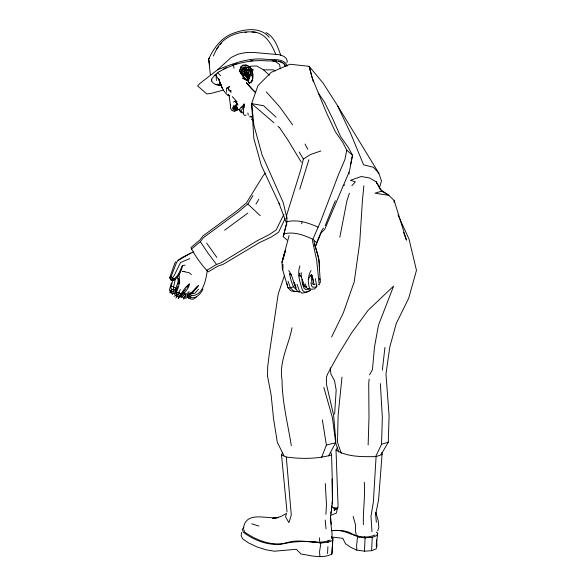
<?xml version="1.0" encoding="UTF-8"?>
<svg xmlns="http://www.w3.org/2000/svg" width="586" height="586" viewBox="0 0 586 586"><rect width="100%" height="100%" fill="white"/><g stroke="black" fill="none" stroke-linecap="round" stroke-linejoin="round"><path stroke-width="0.88" d="M248.896 76.62L248.801 71.514L247.959 69.815L246.31 69.932L244.64 70.869L244.318 74.393L248.376 78.399L247.856 79.762L246.179 76.458M364.294 482.366C365.268 496.518 362.983 510.56 363.357 524.668M230.415 104.791L230.503 108.227L231.712 110.41M183.11 292.531L179.99 297.102L180.517 296.355L180.334 294.113L179.257 292.824L177.492 292.641L176.965 292.055L176.137 292.443C179.118 286.935 180.459 280.482 178.789 274.314M243.424 110.263L244.098 104.103L241.278 107.487M174.445 293.974L176.379 293.733L180.173 295.681L178.869 296.919L178.291 298.633L179.177 297.278M319.517 541.156L319.553 537.86M286.437 224.328L286.481 221.662M282.972 264.44L282.862 270.417L287.909 287.719L290.92 290.781L294.238 291.616L296.604 291.528M375.707 456.45L381.552 444.313L382.328 417.276L380.358 383.618M368.133 444.994L368.99 417.723L368.726 383.544L369.143 379.179M381.061 454.714L388.284 442.166L389.082 415.467L385.962 374.073L389.815 346.883L396.261 323.487L408.698 298.193L416.47 270.344L409.006 239.044L398.011 214.945M243.959 107.963L244.098 104.103L241.593 110.454L241.996 112.607L243.564 113.061M319.355 270.322C320.469 261.261 317.209 252.639 314.36 244.208M226.504 92.236L226.687 88.186L229.646 86.647L226.687 88.186M331.705 537.018L342.788 538.322L345.513 543.727L350.714 547.331L356.801 550.122L364.477 551.184L365.085 537.78L372.235 537.318L376.761 535.597L377.699 533.187L376.271 532.183M364.477 551.184L371.619 550.693L372.235 537.318M376.263 546.489L376.571 539.845M311.767 274.666L311.51 280.093L312.228 283.47L313.327 284.547L314.748 284.444M187.981 296.011L187.11 296.523L185.784 295.652L185.257 294.004L183.916 293.132L182.305 293.571L181.374 295.007L181.858 296.523L183.25 297.534L183.638 299.058L184.627 298.421M241.989 69.734L242.025 68.987L241.454 71.294L242.567 72.811M381.962 452.18L382.065 454.465L376.087 456.626L373.37 502.004L371.004 516.193L371.978 531.766M327.537 553.492L327.911 546.635M241.688 532.469L241.132 535.575L242.458 538.637L248.325 542.775L256.844 546.877L265.978 549.785L274.351 551.214L296.318 549.28L300.984 554.012C311.063 555.557 322.249 559 331.896 554.056L332.885 538.029L331.302 537.106M332.885 538.029L331.896 554.056M325.897 514.31L326.475 504.443L325.281 483.531M252.852 78.539L253.064 75.125L252.156 70.122L249.768 67.5M394.063 202.302L394.173 200.551L388.892 195.365L380.168 189.329L376.249 181.828L369.502 177.954L361.24 176.511L350.435 180.312L355.35 181.799L351.82 185.777M334.613 414.134L336.181 390.1L334.518 380.636L330.958 374.154L330.196 367.832M382.065 454.465L378.549 500.056L375.626 514.369L376.351 522.346M248.164 77.052L248.376 78.399L249.057 76.532L248.925 74.634L247.109 72.496L247.058 70.979L247.959 69.815L246.061 71.697L246.135 75.191L247.182 76.671L248.164 77.052L248.962 76.165L246.34 73.572L246.061 71.697M187.439 296.545L187.557 294.67L189.168 294.377M249.87 117.251L249.973 116.153L251.753 116.834L252.236 118.277M287.059 240.055L283.258 236.685L286.95 221.735L286.627 215.311L300.904 169.31L303.38 159.121L310.521 154.477L320.93 150.946M331.354 510.003L331.815 505.791M331.998 504.107L332.46 499.902L332.057 478.909M377.699 533.187L376.769 541.486L376.945 546.298L376.153 548.884L371.619 550.693M239.681 109.194L240.026 111.091L239.681 109.194L241.212 106.967M382.35 370.088L384.943 347.41M341.968 377.15L338.107 415.415L337.507 442.262L341.257 453.396M375.626 514.369L375.846 512.508L378.226 520.764L378.82 527.459L377.706 530.916M243.542 76.458L240.597 73.155L239.637 70.855L240.48 71.206L241.322 72.686L245.651 75.44L247.109 72.496M243.454 528.213C245.688 510.67 266.681 519.181 278.152 517.614L272.578 518.478L280.452 516.684L286.547 513.417L285.521 516.874L288.949 522.646L291.279 514.977L286.298 457.036L281.514 455.007L282.591 452.736M185.169 265.209L182.48 265.458C181.492 271.135 178.73 277.215 173.646 280.379L171.046 279.969L169.662 277.779L174.716 263.466L175.851 261.774M246.186 67.515L243.227 68.335L242.252 69.902L243.315 68.43L245.952 67.463L248.808 67.881L245.578 66.723L243 67.295L241.615 69.075L241.454 71.294L242.421 71.346M243.644 110.922L243.307 113.391L243.82 114.614L244.853 115.42L246.105 115.156M248.376 78.399L244.318 74.393L244.574 72.481M220.966 85.541C217.413 85.417 213.399 84.34 211.605 80.985L211.956 78.517L214.857 75.147M248.215 67.624L249.768 70.283L250.412 73.301L250.354 75.279L248.464 80.722L248.684 82.091L249.614 83.205L251.248 82.26L252.764 80.348L252.383 79.711C252.368 75.22 252.236 70.32 249.46 66.562L246.23 65.105L242.86 65.412L246.442 65.017M331.595 538.475L332.137 534.813L330.321 518.485L332.445 502.517L332.335 481.48L331.573 454.956L330.9 452.524M332.65 540.446L328.153 542.255L320.894 542.988L319.553 551.77L319.905 556.7M330.826 513.365L331.09 511.688M327.801 542.577L328.087 540.863M243.578 107.223L244.098 104.103M172.789 279.698L170.812 287.975L172.079 289.543L173.852 289.411L175.192 290.326L175.397 291.982L174.342 294.135M207.327 270.3C205.964 279.229 203.291 296.208 191.329 295.578L188.985 293.733L187.557 294.67C192.919 301.9 200.434 295 202.983 289.059M175.295 279.288L173.28 288.092L173.852 289.411L173.441 291.44L172.269 294.355L171.888 293.337M339.836 237.198L346.963 200.646L349.403 193.182M170.431 278.672L171.046 279.969L174.379 275.156L180.51 262.491L189.732 258.638M318.352 93.057L326.57 112.981L335.258 131.535L342.781 142.413L346.765 150.192L344.883 159.663L338.855 173.742L320.718 221.164L312.865 239.271L316.572 242.699L316.044 245.322L321.003 233.067L324.725 229.324L349.446 171.229L352.501 155.246L348.274 147.408L340.634 136.626L332.423 118.16L324.563 102.25L318.352 93.057L312.074 77.572L309.152 66.321L290.011 64.248L271.186 72.334L257.906 85.732L251.643 103.634L253.826 138.457L261.312 165.391L278.943 203.166L286.854 224.182M350.487 165.142L352.501 155.246L346.765 150.192M174.137 296.282L176.027 295.447L176.379 293.733L177.492 292.641M248.361 72.217L246.845 77.044M316.689 285.118L316.85 286.371L314.587 288.942L310.998 289.301L309.503 288.063C307.54 282.371 307.936 275.742 311.049 270.534M180.305 294.787L185.616 287.33L189.359 283.961C189.153 287.448 185.586 291.799 183.916 293.132M285.572 250.251L282.005 262.279L282.401 269.956M252.713 79.132L251.269 81.915M170.196 290.151L169.881 292.868L171.295 292.626L172.811 293.52L174.408 293.418M299.907 265.927C296.97 273.948 300.091 282.599 302.523 290.37L304.72 292.246L309.708 291.03L310.587 289.975L309.459 290.583M289.096 235.557L282.005 262.279L285.514 250.434M299.058 276.16L299.798 273.266M283.258 236.685L284.4 232.261M284.855 230.488L286.21 225.207M234.18 108.981L235.543 105.531L235.169 108.586L236.136 107.714L236.187 105.795M286.913 62.563L287.345 61.032L286.32 58.527L283.99 56.381L279.676 54.769L254.844 52.557L245.981 52.542L238.128 54.11L231.118 57.501L217.56 69.778L199.929 83.424L197.592 85.908L206.843 93.958L211.15 93.372L223.684 90.024M292.018 327.728C288.861 344.861 278.797 362.082 282.034 379.831C282.144 402.033 287.851 423.795 291.301 445.631M177.382 276.387L178.261 281.134L175.192 290.326M301.578 223.786L302.061 222.138M236.546 108.425L236.964 107.018L235.916 105.495L236.546 108.425L233.799 110.219L233.169 109.626L233.99 107.07L236.041 104.572L237.835 104.857L236.195 101.81L235.118 101.048L233.558 102.045M379.442 187.798L381.493 180.979L378.878 173.28L337.39 105.399L323.194 83.241L309.152 66.321L313.356 81.93M182.48 265.458C180.085 270.073 178.789 275.72 174.152 278.731L173.646 280.379L171.053 279.925M299.754 189.205L308.859 159.758M282.701 259.144L283.228 257.43M171.368 282.987L169.53 289.682L170.138 290.795L175.851 292.26L177.683 286.202M170.123 278.05L169.662 277.779L171.046 276.724L176.525 262.587L177.785 260.741L190.86 253.079L193.893 252.002M284.51 275.339L278.211 293.982L269.282 353.9L267.707 366.668L267.487 375.846L271.179 395.338L273.523 418.602L277.317 442.291L283.939 455.703M239.637 70.855L241.073 66.716L243.044 65.039L240.663 67.764L241.073 66.716M248.896 74.21L249.343 77.125L247.856 79.762L249.511 76.817M239.484 71.111L240.538 68.152M243.227 68.335L244.391 70.203L244.611 69.595L246.552 68.73L244.64 70.869L245.651 75.44M283.485 256.734L284.496 253.943M283.536 256.624L284.452 254.199M321.524 457.681L326.395 445.023L322.359 419.898M234.473 106.93L233.873 108.483L234.869 106.703L235.931 106.169L236.964 107.018L237.667 109.055M325.193 225.698L335.331 200.698M191.329 295.578L189.769 298.164L188.084 297.607L187.432 296.296M232.254 108.615L234.07 105.15M316.572 242.699L321.765 230.518L323.479 228.108M285.023 218.776L278.54 232.305L271.303 236.993L259.554 242.567L222.922 264.476L218.124 266.007L208.191 271.897C201.438 264.689 195.299 256.419 190.897 247.592L199.738 240.143L202.763 236.121L237.279 210.601L246.457 202.859L263.378 175.412L265.143 173.383M331.654 336.95L343.433 312.609L354.215 281.837L359.723 242.663L362.419 200.456L363.877 185.762M283.822 214.425L276.094 230.02L269.062 234.766L257.569 240.531L221.083 262.77L216.527 264.447L206.587 270.468M213.289 56.022L216.644 49.18L218.754 46.565M175.368 291.887L177.023 288.715M177.983 284.43L178.723 283.031M328.548 455.937L335.668 442.782L335.785 440.482L333.588 415.086L326.431 384.204L326.409 377.289L327.567 374.066L338.679 353.893L351.563 332.936L368.037 310.39L393.616 286.071L378.424 325.347L374.461 347.278L372.44 369.707L369.561 374.813M248.977 77.799L249.343 77.125M249.197 77.857L249.848 76.693M178.884 292.238L180.407 289.565M172.079 289.543L171.266 290.949L171.295 292.626M316.872 285.03L316.601 285.485L315.356 278.628M244.032 71.353L243.505 72.232L244.802 71.236L243.036 70.869L242.619 69.749L243.424 68.437L242.252 69.902M255.965 204.053L258.829 199.277M191.366 249.079L200.346 241.688L203.305 237.762L238.246 212.029L247.819 204.023L253.005 195.548M331.266 515.131L336.313 513.116L338.063 506.121L336.02 450.026L337.631 447.499M185.11 290.07L186.011 288.708M250.845 82.018L252.383 79.711M216.798 48.946C224.116 35.16 241.469 30.113 256.119 32.318M308.295 279.163L311.107 275.12M209.627 57.677L208.704 58.988L210.337 74.708M182.957 292.78L184.744 290.312M194.984 289.455L198.639 285.294L192.867 292.407L189.578 292.993L188.985 293.733M187.696 286.239L188.831 286.415L186.7 287.382L189.359 283.961M185.784 295.652L184.81 296.955L183.25 297.534M182.781 293.352L183.762 292.114M220.329 44.595L221.383 43.291M198.486 289.184L194.97 293.198L190.164 294.201L188.084 297.607L188.677 298.428M243.901 527.319L242.245 529.363L243.476 532.359C254.046 540.321 267.568 545.449 280.921 544.321C294.026 541.01 307.577 540.797 320.894 542.988M196.911 286.781L190.692 293.549M180.547 294.458L180.869 294.091L180.334 294.113M188.992 291.616L186.326 294.304L185.96 293.813L185.257 294.004L181.858 296.523L181.345 297.227L181.733 297.651M191.512 293.557L193.094 291.813M229.815 95.232L229.214 95.884L228.247 94.126L229.199 96.28L230.445 105.304M251.753 116.834L252.808 115.779M249.028 78.605L247.856 79.762L248.801 78.832M214.249 75.594L219.574 71.265M196.273 297.087L193.387 299.16L190.633 299.116L189.769 298.164M316.85 286.371L316.235 286.913L312.931 287.257L311.664 286.115L310.902 282.62M187.93 296.86L185.821 298.391L181.953 293.227M309.987 275.933L311.584 274.556L313.854 283.683L314.184 284.356L315.07 284.115M247.856 213.092L224.57 230.247M235.36 110.505L236.158 109.875M235.338 110.38L235.946 109.926M179.177 282.796L179.748 282.379L178.261 281.134L179.748 282.379M178.862 292.722L179.25 292.436L178.4 294.604L175.881 298.098M296.223 289.491L293.425 286.803L291.132 280.753L289.565 273.962L290.246 273.464M308.749 291.066L307.335 292.048L301.951 293.212L299.497 291.132L297.036 284.261M337.814 507.696L333.991 510.318L337.148 508.575M242.619 69.749L243.52 68.665L245.322 67.91L246.362 68.071M178.012 260.235L182.202 257.474L190.86 253.079M249.35 67.038L250.874 66.123L256.866 66.057L263.561 69.866L269.37 75.242M237.367 109.501L234.451 111.274L238.707 109.304L237.242 109.157M219.633 71.543C233.213 63.581 248.991 59.926 264.696 60.717C271.486 61.64 282.21 58.827 286.063 66.211M223.215 69.177L226.145 67.632M319.641 282.95L320.381 282.569L318.725 258.946L313.95 241.08M233.99 107.07L235.931 106.169M343.118 185.623L344.788 184.912M236.444 110.256L237.997 109.626M330.292 540.072C316.44 545.639 301.175 537.838 286.92 542.717C272.292 546.577 256.639 540.512 244.714 532.117L243.703 529.524M374.915 535.011C367.671 538.3 358.844 537.296 351.864 533.751C345.923 529.964 338.679 530.528 331.947 530.623M217.56 69.778C232.664 63.742 248.134 57.516 264.784 59.208C272.036 60.212 284.012 57.428 287.367 66.05M293.425 286.803L290.422 287.858L287.909 287.719M232.649 65.031L236.912 63.603M381.552 444.313L388.284 442.166M381.713 191.153L374.974 193.168L388.892 195.365L381.713 191.153L376.249 181.828L376.805 183.477M249.167 66.841L249.783 66.57M309.576 288.656L305.855 289.609L304.009 288.173L302.273 282.979M306.478 286.715L305.203 287.052L303.592 286.019L302.098 281.969M331.573 454.956C316.909 459.109 301.314 459.021 286.298 457.036M358.573 537.252L360.082 536.879M326.395 445.023L335.668 442.782L332.452 417.803L323.846 387.397M303.277 286.158L304.574 285.851M283.543 234.012C293.476 231.199 303.885 235.074 312.865 239.271M244.384 70.261L244.003 69.236L246.552 68.73M337.888 507.864L333.727 508.648L335.448 508.743M286.95 221.735C297.505 219.149 308.441 222.827 318.037 227.148M237.059 109.56L238.385 109.37M215.282 84.421L221.2 84.318M181.374 295.007L180.649 295.08L180.971 295.417M244.318 74.393L240.597 73.155L242.545 74.547L244.318 74.393L246.457 76.451M244.904 32.472L246.684 32.318M250.398 60.863L252.976 60.68M299.153 291.586L296.86 291.703L293.542 290.92L290.422 287.858L288.019 281.17M234.818 101.517L236.195 101.81L236.568 103.326L237.835 104.857M376.087 456.626C362.683 456.677 347.806 457.344 336.02 450.026M309.54 289.059L308.295 289.074L306.625 287.748L305.321 283.976M263.561 69.866L273.303 69.837L275.435 70.979M332.174 530.733C344.165 528.462 353.6 537.267 365.085 537.78M312.477 542.189L320.066 542.687L311.334 541.654M272.153 60.658L276.599 61.069M251.965 32.032C264.623 31.644 271.508 43.957 275.684 54.146M184.685 271.589L182.532 271.318L189.212 272.754L191.366 274.592M286.95 218.402L283.28 202.705L262.14 155.078L253.877 125.148L251.643 103.634L263.656 105.714L276.087 117.229M248.816 83.058L249.614 83.205M171.105 286.268L173.559 286.722L175.771 288.195M272.241 60.658L274.849 61.171L279.61 64.489L280.276 68.928M240.685 111.963L241.212 112.073M178.869 296.919L177.294 296.582L176.027 295.447M174.152 278.731L172.262 278.225L171.046 276.724M332.445 507.139L336.965 508.443M251.753 523.803L258.887 526.074M278.379 61.237L282.174 62.446L284.151 64.138L284.921 66.152M251.321 119.178L252.793 119.925M236.568 103.326L235.433 101.832M289.565 273.962L291.55 275.076M233.382 111.413L232.32 110.058M244.003 69.236L244.611 69.595L244.64 70.869M245.593 79.821L242.553 78.033L247.395 80.758M266.022 32.523C274.541 37.108 277.735 46.77 280.797 55.333M247.182 65.632L248.508 66.438M242.545 74.547L243.988 75.557M249.753 67.566L253.284 70.115L249.856 67.39M220.592 75.587L217.845 72.95M248.12 81.674L248.684 82.091M217.56 84.128L219.325 85.461M246.633 80.187L244.15 78.224L241.937 74.634L246.669 79.996M306.375 287.272L304.676 285.924L301.307 277.112L300.105 275.274M299.358 292.451L296.846 290.444C293.505 284.137 293.066 276.211 288.686 270.593M251.643 103.634L273.992 122.789M318.747 284.54L319.231 284.964L316.63 259.979L312.338 240.194M277.911 126.298L279.214 127.47M247.819 204.023L260.265 215.707M269.179 37.35C260.016 26.194 243.673 29.132 231.873 33.798C220.849 38.28 213.553 48.535 208.704 58.988L209.524 64.834L209.297 61.537M244.853 78.246L246.552 79.886M228.174 95.694C223.464 91.738 220.805 85.952 219.164 80.143L220.409 83.908L218.388 78.363M219.589 80.062L217.67 78.15L215.941 75.023M237.096 101.92L232.29 96.587M378.878 173.28L373.443 167.274L363.598 164.827L350.596 133.3L337.39 105.399M266.3 91.848L279.888 107.135L292.604 124.847M240.714 111.779L241.498 112.812M247.277 80.355L247.79 80.956M231.118 92.42L228.701 89.914L228.166 87.907L228.936 89.958L228.613 89.424M244.955 73.77L246.135 75.191M216.527 264.447L207.942 253.064L200.346 241.688M216.835 257.43L206.616 243.058M279.566 127.653L288.546 141.072L301.307 162.168M278.943 203.166L279.881 204.682M248.076 67.91L249.629 70.547M299.175 151.942L303.38 159.121M364.58 536.688L365.276 537.97M305.02 144.024L307.767 149.247M248.786 68.789L249.87 70.921M313.664 281.8L312.25 275.83M357.189 536.043L357.541 536.827L356.632 545.214L356.801 550.122M294.106 282.935L296.12 287.543M220.08 82.963L222.219 88.025L220.08 82.963L220.409 83.908M403.615 232.408L406.45 240.128L394.173 200.551M294.201 282.386L295.058 284.84M335.368 442.064L338.759 452.004M286.686 282.994L287.462 285.331M353.153 516.376L355.468 524.734L355.585 531.553L356.251 534.718M250.442 69.851L251.299 75.821M247.827 112.944L248.303 115.142M233.382 64.98L234.063 68.218M178.261 278.13L179.375 283.587M348.853 172.372L349.205 174.137M319.853 279.991L319.663 278.431M330.431 515.892L331.383 524.309M287.03 512.01L281.514 455.007M325.201 520.112L326.021 528.814M216 74.363L216.417 80.494M301.922 279.412L302.039 281.119M211.487 79.235L211.605 80.985M301.16 272.622L301.307 277.112M230.73 90.354L230.84 91.313L230.73 90.354M255.686 92.705L251.914 89.248L246.267 82.567L255.686 92.705"/></g></svg>
